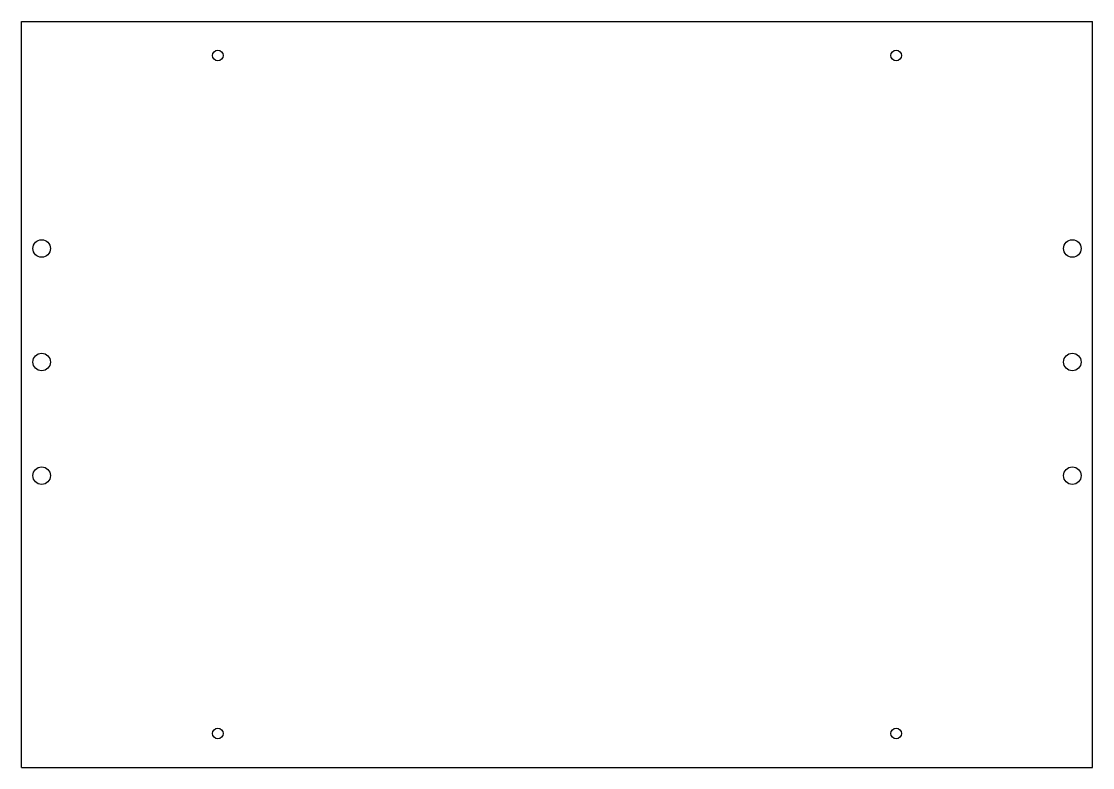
# Model space of a CAD drawing. Extents: x -165 to 165, y -195 to 35.
import ezdxf

# ---------------------------------------------------------------- set-up
doc = ezdxf.new("R2010")
doc.units = 0
doc.header["$MEASUREMENT"] = 0
doc.layers.add('VISIBLE', color=7, linetype='CONTINUOUS')

msp = doc.modelspace()

# ---------------------------------------------------------------- linework, layer by layer
at = {"layer": 'VISIBLE'}
for p, q in [((-165, -195), (-165, 35)), ((-165, 35), (165, 35)), ((165, -195), (165, 35)), ((-165, -195), (165, -195))]:
    msp.add_line(p, q, dxfattribs=at)
for centre, radius in [((-104.5, 24.5), 1.65), ((104.5, 24.5), 1.65), ((-158.75, -35), 2.7), ((158.75, -35), 2.7), ((-158.75, -70), 2.7), ((158.75, -70), 2.7), ((-158.75, -105), 2.7), ((158.75, -105), 2.7), ((-104.5, -184.5), 1.65), ((104.5, -184.5), 1.65)]:
    msp.add_circle(centre, radius, dxfattribs=at)

doc.saveas('drawing.dxf')
